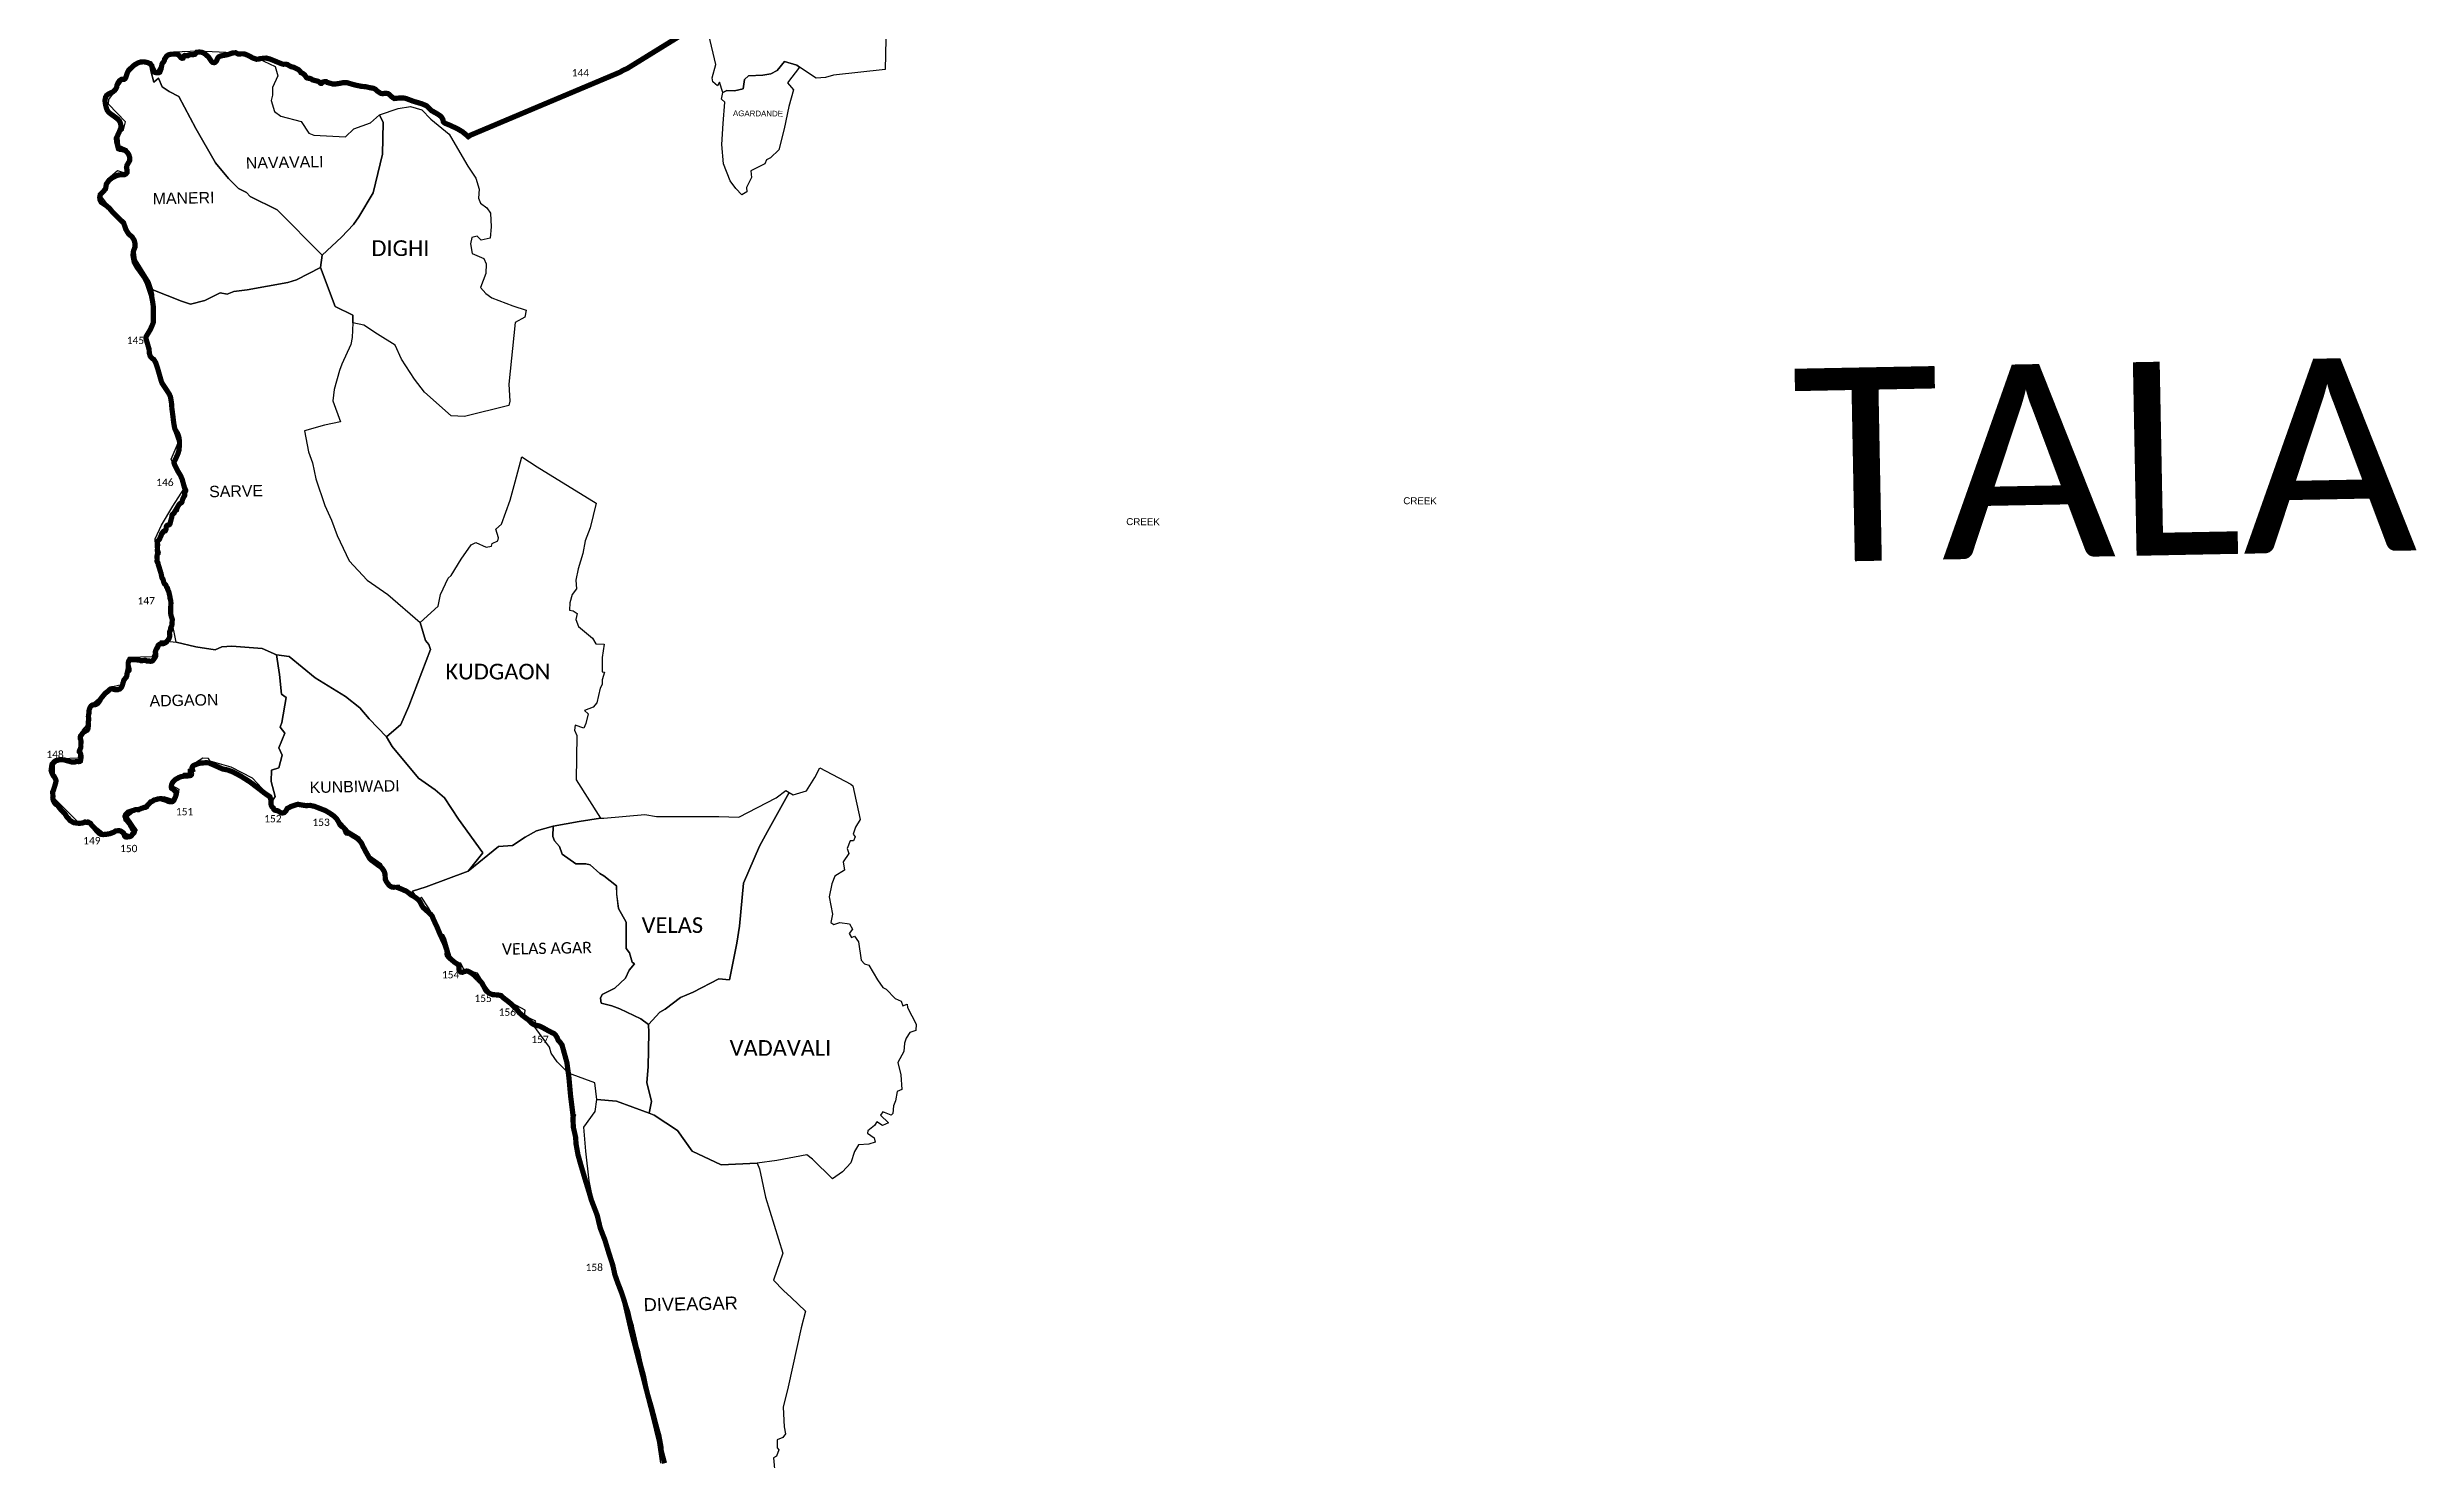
# Model space of a CAD drawing. Header units: metres. Extents: x 0 to 561379, y 0 to 4092696.
# Drawn here: x 281225 to 303889, y 2009479 to 2022986 of the extents above; entities that cross this region are included whole.
import ezdxf

# ---------------------------------------------------------------- set-up
doc = ezdxf.new("R2010")
doc.units = ezdxf.units.M
for name, color, linetype in [('COASTLINE', 5, 'Continuous'), ('ddddd', 7, 'Continuous'), ('NATURALLY PROTECTED', 3, 'Continuous'), ('TALUKA NAME', 5, 'Continuous'), ('village', 32, 'Continuous'), ('VILLAGE NAME', 250, 'Continuous')]:
    doc.layers.add(name, color=color, linetype=linetype)
doc.styles.get("Standard").update_dxf_attribs({"font": 'calibri.ttf'})

msp = doc.modelspace()

# ---------------------------------------------------------------- linework, layer by layer
at = {"layer": 'COASTLINE', "const_width": 50, "flags": 128}
msp.add_lwpolyline([(287264, 2023088), (286770, 2022783), (286732, 2022767), (286703, 2022749), (285276, 2022148), (285252, 2022132), (285227, 2022154), (285195, 2022180), (285146, 2022209), (285075, 2022242), (285030, 2022260), (285013, 2022274), (285008, 2022299), (284992, 2022325), (284958, 2022349), (284897, 2022383), (284852, 2022428), (284807, 2022447), (284723, 2022472), (284663, 2022495), (284642, 2022501), (284614, 2022503), (284582, 2022501), (284563, 2022499), (284544, 2022497), (284524, 2022510), (284510, 2022523), (284494, 2022538), (284482, 2022545), (284459, 2022548), (284436, 2022544), (284418, 2022545), (284403, 2022554), (284380, 2022569), (284363, 2022586), (284344, 2022595), (284308, 2022601), (284272, 2022610), (284227, 2022614), (284162, 2022628), (284124, 2022639), (284088, 2022650), (284056, 2022649), (284021, 2022642), (283985, 2022637), (283960, 2022635), (283931, 2022643), (283903, 2022651), (283892, 2022659), (283873, 2022658), (283857, 2022653), (283848, 2022643), (283839, 2022643), (283833, 2022648), (283830, 2022651), (283817, 2022661), (283795, 2022667), (283782, 2022670), (283760, 2022676), (283752, 2022683), (283735, 2022690), (283714, 2022692), (283704, 2022697), (283686, 2022724), (283667, 2022738), (283651, 2022745), (283645, 2022755), (283629, 2022773), (283583, 2022796), (283558, 2022801), (283542, 2022809), (283522, 2022822), (283507, 2022826), (283483, 2022825), (283467, 2022829), (283425, 2022846), (283387, 2022862), (283354, 2022875), (283318, 2022884), (283293, 2022882), (283264, 2022879), (283242, 2022874), (283227, 2022873), (283191, 2022885), (283144, 2022910), (283112, 2022923), (283091, 2022925), (283061, 2022923), (283051, 2022923), (283035, 2022931), (283027, 2022935), (283013, 2022934), (282997, 2022933), (282966, 2022922), (282951, 2022917), (282925, 2022912), (282903, 2022908), (282879, 2022903), (282864, 2022895), (282852, 2022879), (282848, 2022868), (282840, 2022852), (282832, 2022844), (282822, 2022840), (282808, 2022842), (282792, 2022857), (282769, 2022892), (282737, 2022921), (282715, 2022935), (282700, 2022940), (282678, 2022942), (282662, 2022940), (282653, 2022939), (282642, 2022926), (282637, 2022920), (282623, 2022917), (282597, 2022918), (282579, 2022914), (282569, 2022906), (282554, 2022907), (282539, 2022909), (282533, 2022905), (282526, 2022895), (282523, 2022884), (282514, 2022882), (282502, 2022888), (282488, 2022907), (282478, 2022915), (282458, 2022923), (282432, 2022922), (282407, 2022921), (282386, 2022916), (282366, 2022903), (282354, 2022884), (282347, 2022874), (282344, 2022859), (282337, 2022847), (282328, 2022837), (282322, 2022825), (282316, 2022797), (282313, 2022779), (282304, 2022759), (282300, 2022748), (282290, 2022743), (282269, 2022743), (282250, 2022749), (282238, 2022757), (282229, 2022781), (282225, 2022812), (282208, 2022830), (282184, 2022841), (282149, 2022848), (282119, 2022847), (282093, 2022838), (282062, 2022821), (282043, 2022806), (282002, 2022766), (281990, 2022743), (281980, 2022713), (281974, 2022695), (281968, 2022686), (281960, 2022681), (281936, 2022681), (281915, 2022667), (281900, 2022645), (281891, 2022623), (281888, 2022604), (281878, 2022585), (281867, 2022573), (281849, 2022559), (281810, 2022540), (281792, 2022527), (281782, 2022510), (281777, 2022484), (281778, 2022458), (281788, 2022411), (281799, 2022382), (281818, 2022360), (281862, 2022328), (281899, 2022301), (281916, 2022281), (281924, 2022261), (281931, 2022232), (281931, 2022232), (281926, 2022210), (281918, 2022190), (281907, 2022165), (281896, 2022141), (281885, 2022117), (281887, 2022087), (281897, 2022048), (281905, 2022017), (281918, 2022011), (281940, 2022009), (281971, 2022000), (281992, 2021980), (282005, 2021959), (282014, 2021928), (282013, 2021905), (282006, 2021892), (281997, 2021876), (281987, 2021859), (281982, 2021835), (281988, 2021812), (281987, 2021789), (281978, 2021777), (281962, 2021769), (281936, 2021770), (281905, 2021765), (281879, 2021756), (281845, 2021739), (281815, 2021715), (281790, 2021680), (281785, 2021650), (281782, 2021633), (281764, 2021612), (281744, 2021591), (281731, 2021577), (281726, 2021552), (281728, 2021529), (281741, 2021505), (281771, 2021485), (281791, 2021472), (281822, 2021444), (281849, 2021411), (281912, 2021349), (281955, 2021307), (281964, 2021281), (281976, 2021245), (282004, 2021200), (282035, 2021175), (282056, 2021142), (282064, 2021109), (282063, 2021075), (282049, 2021039), (282044, 2020998), (282056, 2020933), (282083, 2020884), (282120, 2020833), (282158, 2020780), (282183, 2020728), (282209, 2020649), (282220, 2020615), (282231, 2020562), (282240, 2020500), (282240, 2020408), (282240, 2020359), (282233, 2020339), (282211, 2020289), (282170, 2020220), (282169, 2020200), (282187, 2020138), (282198, 2020101), (282201, 2020060), (282209, 2020033), (282229, 2020010), (282244, 2020001), (282262, 2019970), (282280, 2019917), (282302, 2019839), (282317, 2019787), (282323, 2019774), (282348, 2019736), (282370, 2019703), (282392, 2019669), (282403, 2019644), (282410, 2019602), (282414, 2019576), (282416, 2019535), (282420, 2019507), (282427, 2019454), (282431, 2019418), (282436, 2019384), (282442, 2019350), (282446, 2019334), (282459, 2019313), (282470, 2019295), (282479, 2019273), (282485, 2019252), (282487, 2019234), (282489, 2019213), (282489, 2019192), (282486, 2019151), (282484, 2019131), (282474, 2019099), (282457, 2019061), (282443, 2019030), (282440, 2019026), (282438, 2019022), (282436, 2019019), (282438, 2019006), (282443, 2018995), (282454, 2018973), (282472, 2018936), (282483, 2018917), (282495, 2018898), (282504, 2018880), (282514, 2018858), (282520, 2018836), (282528, 2018807), (282538, 2018772), (282542, 2018764), (282545, 2018760), (282548, 2018752), (282548, 2018745), (282545, 2018740), (282540, 2018730), (282539, 2018719), (282540, 2018703), (282536, 2018696), (282529, 2018684), (282522, 2018670), (282516, 2018653), (282513, 2018638), (282509, 2018632), (282496, 2018624), (282484, 2018613), (282477, 2018601), (282468, 2018585), (282463, 2018576), (282463, 2018568), (282461, 2018562), (282451, 2018557), (282444, 2018547), (282437, 2018531), (282432, 2018527), (282422, 2018520), (282418, 2018513), (282415, 2018493), (282398, 2018428), (282393, 2018422), (282389, 2018419), (282376, 2018417), (282370, 2018414), (282366, 2018410), (282363, 2018402), (282362, 2018397), (282361, 2018386), (282360, 2018376), (282358, 2018370), (282353, 2018362), (282347, 2018360), (282340, 2018359), (282335, 2018357), (282332, 2018354), (282331, 2018350), (282330, 2018347), (282328, 2018343), (282322, 2018339), (282320, 2018337), (282319, 2018334), (282319, 2018330), (282316, 2018324), (282312, 2018315), (282306, 2018303), (282297, 2018279), (282293, 2018275), (282289, 2018271), (282284, 2018267), (282281, 2018261), (282279, 2018255), (282277, 2018249), (282277, 2018244), (282280, 2018235), (282280, 2018227), (282279, 2018214), (282279, 2018207), (282279, 2018202), (282279, 2018195), (282279, 2018191), (282277, 2018180), (282277, 2018172), (282279, 2018166), (282285, 2018159), (282286, 2018153), (282285, 2018147), (282282, 2018144), (282278, 2018140), (282276, 2018133), (282275, 2018125), (282274, 2018108), (282276, 2018088), (282275, 2018081), (282274, 2018072), (282276, 2018066), (282279, 2018060), (282283, 2018056), (282285, 2018050), (282286, 2018040), (282290, 2018028), (282297, 2018007), (282304, 2017982), (282308, 2017970), (282310, 2017962), (282313, 2017955), (282315, 2017944), (282317, 2017933), (282321, 2017916), (282325, 2017906), (282330, 2017901), (282332, 2017895), (282335, 2017887), (282336, 2017877), (282346, 2017855), (282352, 2017850), (282358, 2017845), (282361, 2017838), (282365, 2017827), (282367, 2017822), (282371, 2017818), (282373, 2017817), (282375, 2017814), (282376, 2017809), (282376, 2017804), (282377, 2017799), (282380, 2017794), (282382, 2017789), (282387, 2017778), (282390, 2017768), (282393, 2017751), (282397, 2017739), (282398, 2017730), (282398, 2017721), (282399, 2017715), (282403, 2017704), (282406, 2017690), (282407, 2017676), (282407, 2017665), (282406, 2017643), (282404, 2017614), (282404, 2017584), (282406, 2017564), (282410, 2017546), (282416, 2017529), (282420, 2017517), (282420, 2017510), (282419, 2017497), (282417, 2017478), (282417, 2017463), (282415, 2017455), (282409, 2017444), (282406, 2017437), (282404, 2017428), (282402, 2017411), (282398, 2017404), (282396, 2017400), (282394, 2017388), (282394, 2017377), (282397, 2017360), (282395, 2017350), (282392, 2017340), (282386, 2017327), (282379, 2017317), (282369, 2017305), (282361, 2017297), (282351, 2017290), (282344, 2017287), (282335, 2017284), (282323, 2017284), (282314, 2017282), (282301, 2017279), (282292, 2017273), (282287, 2017268), (282283, 2017262), (282282, 2017254), (282281, 2017250), (282279, 2017246), (282274, 2017242), (282269, 2017234), (282265, 2017225), (282263, 2017218), (282260, 2017213), (282258, 2017204), (282258, 2017198), (282261, 2017191), (282262, 2017185), (282262, 2017180), (282262, 2017165), (282257, 2017154), (282247, 2017139), (282241, 2017130), (282232, 2017120), (282225, 2017116), (282218, 2017115), (282208, 2017115), (282196, 2017118), (282189, 2017118), (282183, 2017117), (282178, 2017117), (282172, 2017120), (282165, 2017123), (282159, 2017123), (282151, 2017123), (282138, 2017122), (282131, 2017120), (282120, 2017120), (282111, 2017124), (282099, 2017126), (282091, 2017126), (282084, 2017128), (282078, 2017130), (282070, 2017131), (282052, 2017131), (282040, 2017130), (282033, 2017130), (282025, 2017132), (282017, 2017132), (282012, 2017129), (282006, 2017122), (282002, 2017113), (281999, 2017102), (281998, 2017091), (281999, 2017071), (282006, 2017045), (282007, 2017036), (282006, 2017027), (282001, 2017022), (281994, 2017017), (281991, 2017009), (281988, 2016999), (281986, 2016983), (281984, 2016973), (281980, 2016963), (281970, 2016951), (281964, 2016943), (281959, 2016937), (281956, 2016931), (281952, 2016917), (281948, 2016906), (281945, 2016891), (281940, 2016878), (281934, 2016865), (281925, 2016855), (281920, 2016850), (281911, 2016848), (281906, 2016847), (281898, 2016843), (281891, 2016842), (281885, 2016844), (281870, 2016844), (281866, 2016845), (281857, 2016847), (281852, 2016850), (281845, 2016852), (281841, 2016852), (281832, 2016851), (281828, 2016848), (281821, 2016844), (281817, 2016840), (281812, 2016834), (281804, 2016827), (281797, 2016822), (281786, 2016814), (281777, 2016806), (281770, 2016798), (281762, 2016788), (281750, 2016774), (281738, 2016759), (281733, 2016752), (281730, 2016747), (281727, 2016738), (281721, 2016730), (281712, 2016718), (281706, 2016711), (281697, 2016706), (281690, 2016702), (281685, 2016700), (281680, 2016700), (281673, 2016699), (281666, 2016698), (281659, 2016697), (281654, 2016694), (281649, 2016692), (281644, 2016688), (281639, 2016682), (281635, 2016675), (281631, 2016666), (281627, 2016656), (281625, 2016647), (281623, 2016638), (281624, 2016626), (281624, 2016619), (281621, 2016610), (281619, 2016598), (281618, 2016585), (281620, 2016572), (281620, 2016566), (281620, 2016549), (281618, 2016542), (281616, 2016536), (281616, 2016530), (281618, 2016514), (281617, 2016502), (281616, 2016485), (281616, 2016480), (281613, 2016468), (281606, 2016456), (281602, 2016454), (281596, 2016451), (281586, 2016444), (281578, 2016440), (281572, 2016436), (281565, 2016430), (281562, 2016425), (281556, 2016418), (281552, 2016411), (281549, 2016407), (281545, 2016403), (281542, 2016399), (281541, 2016394), (281541, 2016386), (281541, 2016371), (281544, 2016365), (281546, 2016356), (281548, 2016349), (281548, 2016343), (281547, 2016336), (281546, 2016329), (281545, 2016321), (281545, 2016315), (281545, 2016306), (281546, 2016297), (281544, 2016287), (281540, 2016277), (281538, 2016272), (281535, 2016267), (281532, 2016259), (281531, 2016253), (281531, 2016248), (281534, 2016245), (281539, 2016240), (281541, 2016236), (281545, 2016222), (281547, 2016211), (281548, 2016196), (281546, 2016184), (281545, 2016177), (281543, 2016167), (281542, 2016161), (281536, 2016157), (281531, 2016156), (281526, 2016155), (281516, 2016156), (281508, 2016156), (281502, 2016156), (281496, 2016154), (281492, 2016152), (281482, 2016151), (281463, 2016151), (281450, 2016153), (281442, 2016156), (281431, 2016159), (281423, 2016161), (281412, 2016164), (281401, 2016167), (281383, 2016172), (281369, 2016173), (281352, 2016173), (281333, 2016171), (281326, 2016168), (281316, 2016167), (281305, 2016164), (281299, 2016161), (281295, 2016157), (281289, 2016152), (281285, 2016144), (281280, 2016138), (281275, 2016136), (281272, 2016133), (281270, 2016130), (281269, 2016123), (281266, 2016110), (281264, 2016091), (281261, 2016069), (281264, 2016059), (281269, 2016045), (281273, 2016038), (281281, 2016022), (281291, 2016012), (281301, 2015993), (281306, 2015982), (281308, 2015974), (281308, 2015968), (281305, 2015954), (281301, 2015939), (281297, 2015924), (281289, 2015900), (281283, 2015879), (281277, 2015869), (281275, 2015863), (281275, 2015855), (281277, 2015848), (281278, 2015841), (281278, 2015831), (281279, 2015822), (281278, 2015815), (281277, 2015808), (281278, 2015801), (281281, 2015787), (281288, 2015771), (281298, 2015755), (281305, 2015747), (281313, 2015743), (281323, 2015736), (281330, 2015727), (281337, 2015717), (281345, 2015707), (281361, 2015689), (281378, 2015670), (281390, 2015659), (281400, 2015646), (281405, 2015636), (281412, 2015626), (281420, 2015617), (281427, 2015612), (281435, 2015601), (281440, 2015593), (281446, 2015589), (281453, 2015586), (281462, 2015580), (281471, 2015575), (281479, 2015571), (281486, 2015570), (281494, 2015569), (281505, 2015567), (281516, 2015566), (281526, 2015565), (281535, 2015565), (281553, 2015567), (281567, 2015569), (281574, 2015572), (281580, 2015575), (281583, 2015577), (281587, 2015578), (281590, 2015577), (281594, 2015575), (281596, 2015574), (281602, 2015573), (281606, 2015575), (281609, 2015577), (281613, 2015578), (281618, 2015576), (281624, 2015572), (281634, 2015567), (281640, 2015562), (281646, 2015552), (281654, 2015542), (281660, 2015536), (281669, 2015528), (281677, 2015518), (281689, 2015503), (281697, 2015494), (281707, 2015482), (281719, 2015471), (281733, 2015462), (281742, 2015459), (281749, 2015458), (281759, 2015457), (281765, 2015458), (281772, 2015459), (281785, 2015459), (281795, 2015461), (281809, 2015463), (281820, 2015465), (281829, 2015467), (281834, 2015469), (281844, 2015474), (281854, 2015477), (281861, 2015480), (281865, 2015483), (281877, 2015491), (281881, 2015493), (281889, 2015493), (281893, 2015493), (281897, 2015493), (281901, 2015494), (281904, 2015495), (281910, 2015495), (281920, 2015493), (281927, 2015490), (281934, 2015486), (281941, 2015481), (281950, 2015476), (281955, 2015470), (281959, 2015461), (281961, 2015452), (281965, 2015443), (281972, 2015436), (281980, 2015434), (281991, 2015434), (282002, 2015437), (282012, 2015437), (282025, 2015442), (282031, 2015447), (282033, 2015451), (282037, 2015459), (282044, 2015464), (282050, 2015469), (282055, 2015476), (282057, 2015483), (282056, 2015488), (282050, 2015497), (282043, 2015504), (282035, 2015519), (282035, 2015528), (282031, 2015534), (282028, 2015537), (282022, 2015542), (282019, 2015548), (282016, 2015556), (282012, 2015563), (282004, 2015570), (281993, 2015584), (281988, 2015592), (281977, 2015600), (281975, 2015608), (281974, 2015616), (281971, 2015622), (281969, 2015627), (281969, 2015632), (281969, 2015636), (281971, 2015640), (281975, 2015650), (281982, 2015657), (281987, 2015663), (281998, 2015672), (282009, 2015676), (282023, 2015681), (282037, 2015685), (282053, 2015689), (282065, 2015695), (282069, 2015696), (282073, 2015697), (282078, 2015697), (282083, 2015697), (282089, 2015694), (282096, 2015694), (282099, 2015696), (282106, 2015700), (282112, 2015702), (282118, 2015704), (282128, 2015709), (282137, 2015711), (282142, 2015713), (282147, 2015716), (282152, 2015717), (282158, 2015717), (282165, 2015718), (282170, 2015720), (282176, 2015724), (282178, 2015729), (282180, 2015734), (282184, 2015739), (282189, 2015744), (282195, 2015748), (282200, 2015753), (282203, 2015757), (282206, 2015762), (282208, 2015766), (282212, 2015770), (282216, 2015771), (282222, 2015772), (282227, 2015774), (282232, 2015777), (282238, 2015782), (282241, 2015785), (282245, 2015787), (282251, 2015789), (282258, 2015790), (282264, 2015792), (282271, 2015794), (282281, 2015797), (282290, 2015799), (282302, 2015800), (282309, 2015801), (282318, 2015800), (282327, 2015796), (282331, 2015793), (282339, 2015792), (282344, 2015791), (282352, 2015788), (282362, 2015785), (282374, 2015779), (282382, 2015774), (282390, 2015773), (282398, 2015771), (282407, 2015770), (282416, 2015771), (282424, 2015773), (282430, 2015778), (282436, 2015786), (282440, 2015795), (282444, 2015805), (282451, 2015818), (282455, 2015829), (282456, 2015836), (282456, 2015840), (282457, 2015847), (282459, 2015854), (282459, 2015860), (282457, 2015864), (282453, 2015867), (282442, 2015878), (282427, 2015891), (282413, 2015900), (282410, 2015910), (282411, 2015919), (282413, 2015932), (282419, 2015948), (282428, 2015963), (282440, 2015975), (282452, 2015985), (282467, 2015994), (282484, 2016003), (282498, 2016009), (282513, 2016013), (282531, 2016016), (282544, 2016017), (282556, 2016017), (282568, 2016018), (282580, 2016020), (282587, 2016020), (282595, 2016022), (282600, 2016026), (282604, 2016031), (282605, 2016037), (282604, 2016042), (282599, 2016049), (282595, 2016054), (282592, 2016059), (282592, 2016063), (282602, 2016064), (282606, 2016069), (282608, 2016076), (282608, 2016095), (282613, 2016107), (282620, 2016115), (282628, 2016120), (282645, 2016127), (282668, 2016135), (282686, 2016140), (282702, 2016142), (282723, 2016143), (282741, 2016145), (282768, 2016143), (282800, 2016130), (282900, 2016085), (282954, 2016074), (283001, 2016056), (283076, 2016016), (283161, 2015962), (283243, 2015900), (283297, 2015858), (283325, 2015838), (283354, 2015819), (283364, 2015788), (283365, 2015747), (283367, 2015736), (283376, 2015720), (283386, 2015713), (283391, 2015700), (283399, 2015692), (283411, 2015688), (283429, 2015685), (283443, 2015676), (283461, 2015665), (283475, 2015663), (283492, 2015668), (283508, 2015685), (283519, 2015706), (283556, 2015726), (283621, 2015747), (283659, 2015740), (283700, 2015734), (283740, 2015736), (283781, 2015727), (283830, 2015708), (283884, 2015687), (283925, 2015663), (283967, 2015634), (283996, 2015603), (284009, 2015581), (284024, 2015551), (284040, 2015536), (284057, 2015526), (284068, 2015512), (284076, 2015492), (284083, 2015475), (284087, 2015471), (284094, 2015470), (284108, 2015473), (284129, 2015458), (284151, 2015444), (284168, 2015434), (284188, 2015421), (284196, 2015415), (284205, 2015406), (284214, 2015397), (284227, 2015380), (284237, 2015361), (284246, 2015341), (284257, 2015321), (284275, 2015287), (284287, 2015266), (284299, 2015245), (284309, 2015227), (284311, 2015225), (284314, 2015222), (284330, 2015208), (284341, 2015201), (284365, 2015183), (284386, 2015167), (284405, 2015154), (284412, 2015149), (284421, 2015141), (284428, 2015134), (284433, 2015127), (284437, 2015121), (284444, 2015111), (284450, 2015097), (284454, 2015085), (284455, 2015073), (284457, 2015052), (284458, 2015029), (284460, 2015024), (284463, 2015018), (284466, 2015011), (284469, 2015007), (284473, 2015000), (284486, 2014983), (284494, 2014972), (284507, 2014962), (284522, 2014955), (284535, 2014954), (284556, 2014951), (284573, 2014952), (284573, 2014951), (284594, 2014943), (284602, 2014941), (284623, 2014931), (284638, 2014924), (284653, 2014919), (284666, 2014911), (284674, 2014905), (284690, 2014892), (284703, 2014881), (284728, 2014868), (284752, 2014851), (284767, 2014840), (284775, 2014833), (284780, 2014827), (284786, 2014819), (284791, 2014811), (284806, 2014782), (284816, 2014765), (284822, 2014757), (284833, 2014748), (284848, 2014734), (284867, 2014718), (284888, 2014698), (284894, 2014692), (284903, 2014682), (284906, 2014678), (284910, 2014667), (284919, 2014645), (284926, 2014630), (284952, 2014575), (284979, 2014510), (285024, 2014415), (285039, 2014372), (285047, 2014351), (285050, 2014333), (285048, 2014313), (285052, 2014299), (285074, 2014275), (285123, 2014234), (285150, 2014217), (285161, 2014204), (285163, 2014194), (285162, 2014175), (285165, 2014156), (285176, 2014143), (285195, 2014140), (285215, 2014148), (285238, 2014152), (285252, 2014149), (285278, 2014135), (285311, 2014110), (285334, 2014086), (285347, 2014074), (285355, 2014064), (285361, 2014058), (285371, 2014050), (285373, 2014048), (285385, 2014034), (285392, 2014018), (285400, 2014005), (285408, 2013989), (285415, 2013974), (285426, 2013959), (285450, 2013941), (285467, 2013933), (285473, 2013931), (285485, 2013926), (285492, 2013926), (285542, 2013922), (285566, 2013917), (285591, 2013893), (285628, 2013865), (285666, 2013834), (285686, 2013813), (285717, 2013784), (285740, 2013753), (285771, 2013726), (285791, 2013711), (285821, 2013689), (285835, 2013677), (285853, 2013657), (285870, 2013645), (285886, 2013637), (285906, 2013632), (285937, 2013625), (285951, 2013617), (285974, 2013606), (285985, 2013598), (286000, 2013591), (286016, 2013581), (286039, 2013570), (286051, 2013563), (286073, 2013553), (286085, 2013542), (286102, 2013515), (286113, 2013487), (286126, 2013476), (286148, 2013446), (286195, 2013277), (286214, 2013138), (286231, 2012953), (286255, 2012761), (286253, 2012736), (286255, 2012698), (286257, 2012656), (286267, 2012614), (286278, 2012564), (286283, 2012495), (286302, 2012391), (286331, 2012289), (286375, 2012141), (286414, 2012015), (286429, 2011962), (286485, 2011816), (286514, 2011694), (286559, 2011578), (286596, 2011456), (286634, 2011339), (286654, 2011248), (286680, 2011174), (286716, 2011081), (286734, 2011028), (286755, 2010959), (286776, 2010893), (286784, 2010861), (286794, 2010815), (286811, 2010761), (286816, 2010733), (286827, 2010688), (286842, 2010622), (286860, 2010545), (286872, 2010509), (286884, 2010449), (286899, 2010386), (286906, 2010359), (286928, 2010279), (286947, 2010181), (286972, 2010084), (287008, 2009961), (287034, 2009859), (287056, 2009775), (287074, 2009713), (287091, 2009623), (287095, 2009598), (287095, 2009585), (287095, 2009574), (287101, 2009549), (287129, 2009444)], dxfattribs=at)
at = {"layer": 'NATURALLY PROTECTED', "const_width": 50, "flags": 128}
for points in [[(282046, 2020986), (282056, 2020933), (282083, 2020884), (282120, 2020833), (282158, 2020780), (282183, 2020728), (282203, 2020666)], [(282204, 2020665), (282209, 2020649), (282220, 2020615), (282231, 2020562), (282240, 2020500), (282240, 2020408), (282240, 2020359), (282233, 2020339), (282211, 2020289), (282170, 2020220), (282169, 2020200), (282187, 2020138), (282198, 2020101), (282201, 2020060), (282209, 2020033), (282229, 2020010), (282244, 2020001), (282262, 2019970), (282280, 2019917), (282302, 2019839), (282317, 2019787), (282323, 2019774), (282348, 2019736), (282370, 2019703), (282392, 2019669), (282403, 2019644), (282410, 2019602), (282414, 2019576), (282416, 2019535), (282420, 2019507), (282427, 2019454), (282431, 2019418), (282436, 2019384), (282442, 2019350), (282446, 2019334), (282459, 2019313), (282470, 2019295), (282479, 2019273), (282485, 2019252), (282487, 2019234), (282489, 2019213), (282489, 2019206)], [(282483, 2018917), (282495, 2018898), (282504, 2018880), (282514, 2018858), (282520, 2018836), (282528, 2018807), (282538, 2018772), (282542, 2018764), (282545, 2018760), (282548, 2018752), (282548, 2018745), (282545, 2018740), (282540, 2018730), (282539, 2018719), (282540, 2018703)], [(282310, 2018311), (282306, 2018303), (282297, 2018279), (282293, 2018275), (282289, 2018271), (282284, 2018267), (282281, 2018261), (282279, 2018255), (282277, 2018249), (282277, 2018244), (282280, 2018235), (282280, 2018227), (282279, 2018214), (282279, 2018207), (282279, 2018202), (282279, 2018195), (282279, 2018191), (282277, 2018180), (282277, 2018172), (282279, 2018166), (282285, 2018159), (282286, 2018153), (282285, 2018147), (282282, 2018144), (282278, 2018140), (282276, 2018133), (282275, 2018125), (282274, 2018108), (282276, 2018088), (282275, 2018081), (282274, 2018072), (282276, 2018066), (282279, 2018060), (282283, 2018056), (282285, 2018050), (282286, 2018040), (282290, 2018028), (282297, 2018007), (282304, 2017982), (282308, 2017970), (282310, 2017962), (282313, 2017955), (282315, 2017944), (282317, 2017933), (282321, 2017916), (282325, 2017906), (282330, 2017901), (282332, 2017895), (282335, 2017887), (282336, 2017877), (282346, 2017855), (282352, 2017850), (282358, 2017845), (282361, 2017838), (282365, 2017827), (282367, 2017822), (282371, 2017818), (282373, 2017817), (282375, 2017814), (282376, 2017809), (282376, 2017804), (282377, 2017799), (282380, 2017794), (282382, 2017789), (282387, 2017778), (282390, 2017768), (282393, 2017751), (282397, 2017739), (282398, 2017730), (282398, 2017721), (282399, 2017715), (282403, 2017704), (282406, 2017690), (282407, 2017676), (282407, 2017665), (282406, 2017643), (282404, 2017614), (282404, 2017584), (282406, 2017564), (282410, 2017546), (282416, 2017529), (282420, 2017517), (282420, 2017510), (282419, 2017497), (282417, 2017478), (282417, 2017463), (282415, 2017455), (282409, 2017444), (282406, 2017437), (282404, 2017428), (282402, 2017411), (282398, 2017404), (282396, 2017400), (282394, 2017388), (282394, 2017377), (282397, 2017360), (282395, 2017350), (282392, 2017340), (282388, 2017332)], [(282383, 2017323), (282379, 2017317), (282369, 2017305), (282361, 2017297), (282351, 2017290), (282344, 2017287), (282335, 2017284), (282323, 2017284), (282314, 2017282), (282301, 2017279), (282292, 2017273), (282287, 2017268), (282283, 2017262), (282282, 2017254), (282281, 2017250), (282279, 2017246), (282274, 2017242), (282269, 2017234)], [(281542, 2016231), (281545, 2016222), (281547, 2016211), (281548, 2016196), (281546, 2016184), (281545, 2016177), (281543, 2016167), (281542, 2016161), (281536, 2016157), (281531, 2016156), (281526, 2016155), (281516, 2016156), (281508, 2016156), (281502, 2016156), (281496, 2016154), (281492, 2016152), (281482, 2016151), (281463, 2016151)], [(281994, 2015583), (281993, 2015584), (281988, 2015592), (281977, 2015600), (281975, 2015608), (281974, 2015616), (281971, 2015622), (281969, 2015627), (281969, 2015632), (281969, 2015636), (281971, 2015640), (281975, 2015650), (281982, 2015657), (281987, 2015663), (281998, 2015672), (282009, 2015676), (282023, 2015681), (282037, 2015685), (282053, 2015689), (282065, 2015695), (282069, 2015696), (282073, 2015697), (282078, 2015697), (282083, 2015697), (282089, 2015694), (282096, 2015694), (282099, 2015696), (282106, 2015700), (282112, 2015702), (282118, 2015704), (282128, 2015709), (282137, 2015711), (282142, 2015713), (282147, 2015716), (282152, 2015717), (282158, 2015717), (282165, 2015718), (282170, 2015720), (282176, 2015724), (282178, 2015729), (282180, 2015734), (282184, 2015739), (282189, 2015744), (282195, 2015748), (282200, 2015753), (282203, 2015757), (282206, 2015762), (282208, 2015766), (282212, 2015770), (282216, 2015771), (282222, 2015772), (282227, 2015774), (282232, 2015777), (282238, 2015782), (282241, 2015785), (282245, 2015787), (282251, 2015789), (282258, 2015790), (282264, 2015792), (282271, 2015794), (282281, 2015797), (282290, 2015799), (282302, 2015800), (282309, 2015801), (282318, 2015800), (282327, 2015796), (282331, 2015793), (282339, 2015792), (282344, 2015791), (282352, 2015788), (282362, 2015785), (282374, 2015779), (282382, 2015774), (282390, 2015773), (282398, 2015771), (282407, 2015770), (282416, 2015771), (282424, 2015773), (282430, 2015778), (282436, 2015786), (282440, 2015795), (282444, 2015805), (282451, 2015818), (282455, 2015829), (282456, 2015836), (282456, 2015840), (282457, 2015847), (282459, 2015854), (282459, 2015860), (282457, 2015864), (282453, 2015867), (282442, 2015878), (282427, 2015891), (282413, 2015900), (282410, 2015910), (282411, 2015919), (282413, 2015932), (282419, 2015948), (282428, 2015963), (282440, 2015975), (282452, 2015985), (282467, 2015994), (282484, 2016003), (282498, 2016009), (282513, 2016013), (282531, 2016016), (282544, 2016017), (282556, 2016017), (282568, 2016018), (282580, 2016020), (282587, 2016020), (282595, 2016022), (282600, 2016026), (282604, 2016031), (282605, 2016037), (282604, 2016042), (282599, 2016049), (282595, 2016054), (282592, 2016059), (282592, 2016063), (282602, 2016064), (282606, 2016069), (282608, 2016076), (282608, 2016095), (282613, 2016107), (282620, 2016115), (282625, 2016118)], [(283231, 2015909), (283243, 2015900), (283297, 2015858), (283325, 2015838), (283354, 2015819), (283364, 2015788), (283365, 2015747), (283367, 2015736), (283376, 2015720), (283386, 2015713)], [(283394, 2015697), (283399, 2015692), (283411, 2015688), (283429, 2015685), (283443, 2015676), (283461, 2015665), (283475, 2015663), (283492, 2015668), (283508, 2015685), (283513, 2015694)], [(283556, 2015726), (283621, 2015747), (283659, 2015740), (283700, 2015734), (283740, 2015736), (283781, 2015727), (283830, 2015708), (283884, 2015687), (283925, 2015663), (283967, 2015634), (283996, 2015603), (284000, 2015596)], [(281560, 2015568), (281567, 2015569), (281574, 2015572), (281580, 2015575), (281583, 2015577), (281587, 2015578), (281590, 2015577), (281594, 2015575), (281596, 2015574), (281602, 2015573), (281606, 2015575), (281609, 2015577), (281613, 2015578), (281618, 2015576), (281624, 2015572), (281634, 2015567), (281640, 2015562), (281646, 2015552), (281654, 2015542), (281656, 2015540)], [(281656, 2015540), (281660, 2015536), (281669, 2015528), (281677, 2015518), (281689, 2015503), (281697, 2015494), (281707, 2015482), (281719, 2015471), (281733, 2015462), (281742, 2015459), (281749, 2015458), (281759, 2015457), (281765, 2015458), (281772, 2015459), (281785, 2015459), (281795, 2015461), (281809, 2015463), (281820, 2015465), (281829, 2015467), (281834, 2015469), (281844, 2015474), (281854, 2015477), (281861, 2015480), (281861, 2015480)], [(281861, 2015480), (281865, 2015483), (281877, 2015491), (281881, 2015493), (281889, 2015493), (281893, 2015493), (281897, 2015493), (281901, 2015494), (281904, 2015495), (281910, 2015495), (281920, 2015493), (281927, 2015490), (281934, 2015486), (281941, 2015481), (281950, 2015476), (281955, 2015470), (281959, 2015461), (281961, 2015452), (281964, 2015445)], [(285039, 2014372), (285047, 2014351), (285050, 2014333), (285048, 2014313), (285052, 2014299), (285074, 2014275), (285123, 2014234), (285150, 2014217), (285161, 2014204), (285163, 2014194), (285162, 2014175), (285165, 2014156), (285176, 2014143), (285195, 2014140), (285215, 2014148), (285238, 2014152), (285252, 2014149), (285258, 2014146)], [(285385, 2014033), (285392, 2014018), (285400, 2014005), (285408, 2013989), (285415, 2013974), (285426, 2013959), (285450, 2013941), (285467, 2013933), (285473, 2013931), (285485, 2013926)], [(285589, 2013895), (285591, 2013893), (285628, 2013865), (285637, 2013858)], [(285689, 2013810), (285717, 2013784), (285740, 2013753), (285771, 2013726), (285791, 2013711), (285821, 2013689), (285835, 2013677), (285853, 2013657), (285870, 2013645), (285886, 2013637), (285906, 2013632), (285937, 2013625), (285951, 2013617), (285974, 2013606), (285985, 2013598), (286000, 2013591), (286016, 2013581), (286039, 2013570), (286051, 2013563), (286073, 2013553), (286085, 2013542), (286102, 2013515), (286102, 2013513)], [(287074, 2009711), (287074, 2009713), (287056, 2009775), (287034, 2009859), (287008, 2009961), (286972, 2010084), (286947, 2010181), (286928, 2010279), (286906, 2010359), (286899, 2010386), (286884, 2010449), (286872, 2010509), (286860, 2010545), (286842, 2010622), (286827, 2010688), (286816, 2010733), (286811, 2010761), (286794, 2010815), (286784, 2010861), (286776, 2010893), (286755, 2010959), (286734, 2011028), (286716, 2011081), (286680, 2011174), (286654, 2011248), (286634, 2011339), (286596, 2011456), (286559, 2011578), (286514, 2011694), (286485, 2011816), (286429, 2011962), (286414, 2012015), (286375, 2012141), (286331, 2012289), (286302, 2012391), (286283, 2012495), (286278, 2012564), (286267, 2012614), (286257, 2012656), (286255, 2012698), (286253, 2012736), (286255, 2012761), (286259, 2012779), (286266, 2012793), (286267, 2012794)]]:
    msp.add_lwpolyline(points, dxfattribs=at)
at = {"layer": 'village', "color": 3, "true_color": 0x00ff00}
msp.add_lwpolyline([(289245, 2023064), (289238, 2022776), (288746, 2022719), (288668, 2022699), (288580, 2022692), (288421, 2022796), (288394, 2022815), (288277, 2022850), (288206, 2022765), (288146, 2022732), (288070, 2022720), (287931, 2022713), (287894, 2022679), (287882, 2022591), (287797, 2022570), (287725, 2022573), (287686, 2022556), (287656, 2022654), (287656, 2022654), (287635, 2022618), (287590, 2022657), (287584, 2022696), (287621, 2022822), (287554, 2023107)], dxfattribs=at)
at = {"layer": 'village'}
for points in [[(282245, 2022654, 0), (282287, 2022692, 0), (282325, 2022609, 0), (282392, 2022564, 0), (282483, 2022517, 0), (282644, 2022211, 0), (282833, 2021883, 0), (282959, 2021733, 0), (283054, 2021638, 0), (283130, 2021598, 0), (283166, 2021561, 0), (283423, 2021433, 0), (283854, 2021000, 0), (283839, 2020881, 0), (283608, 2020763, 0), (283526, 2020736, 0), (283136, 2020667, 0), (283008, 2020650, 0), (282944, 2020625, 0), (282877, 2020638, 0), (282731, 2020566, 0), (282593, 2020531, 0), (282507, 2020560, 0), (282233, 2020666, 0), (282209, 2020743, 0), (282077, 2020955, 0), (282069, 2021023, 0), (282076, 2021118, 0), (281736, 2021570, 0), (281825, 2021748, 0), (281896, 2021808, 0), (281975, 2021784, 0), (282006, 2021856, 0), (281993, 2022012, 0), (281920, 2022044, 0), (281908, 2022162, 0), (281954, 2022199, 0), (281973, 2022274, 0), (281809, 2022444, 0), (281812, 2022488, 0), (282043, 2022801, 0), (282147, 2022864, 0), (282219, 2022851, 0), (282267, 2022763, 0), (282216, 2022762, 0)], [(284438, 2022267, 0), (284430, 2021966, 0), (284342, 2021596, 0), (284205, 2021365, 0), (284155, 2021292, 0), (284040, 2021172, 0), (283854, 2021000, 0), (283423, 2021433, 0), (283166, 2021561, 0), (283130, 2021598, 0), (283054, 2021638, 0), (282959, 2021733, 0), (282833, 2021883, 0), (282644, 2022211, 0), (282483, 2022517, 0), (282392, 2022564, 0), (282325, 2022609, 0), (282287, 2022692, 0), (282245, 2022654, 0), (282216, 2022762, 0), (282267, 2022763, 0), (282280, 2022764, 0), (282376, 2022929, 0), (282438, 2022944, 0), (282669, 2022952, 0), (283132, 2022932, 0), (283405, 2022804, 0), (283431, 2022714, 0), (283380, 2022604, 0), (283380, 2022529, 0), (283367, 2022479, 0), (283398, 2022373, 0), (283458, 2022328, 0), (283654, 2022277, 0), (283727, 2022166, 0), (283773, 2022146, 0), (284076, 2022131, 0), (284158, 2022208, 0), (284315, 2022265, 0), (284404, 2022341, 0)], [(287689, 2022259, 0), (287705, 2022461, 0), (287673, 2022491, 0), (287686, 2022556, 0), (287725, 2022573, 0), (287797, 2022570, 0), (287882, 2022591, 0), (287894, 2022679, 0), (287931, 2022713, 0), (288070, 2022720, 0), (288146, 2022732, 0), (288206, 2022765, 0), (288277, 2022850, 0), (288394, 2022815, 0), (288421, 2022796, 0), (288304, 2022647, 0), (288362, 2022580, 0), (288317, 2022421, 0), (288272, 2022208, 0), (288221, 2022005, 0), (288143, 2021931, 0), (288106, 2021910, 0), (288087, 2021872, 0), (287953, 2021805, 0), (287961, 2021742, 0), (287912, 2021646, 0), (287917, 2021604, 0), (287868, 2021575, 0), (287810, 2021635, 0), (287757, 2021710, 0), (287694, 2021874, 0), (287678, 2022057, 0)], [(285419, 2020632, 0), (285476, 2020592, 0), (285677, 2020513, 0), (285807, 2020473, 0), (285793, 2020407, 0), (285701, 2020355, 0), (285641, 2019764, 0), (285648, 2019602, 0), (285639, 2019561, 0), (285217, 2019455, 0), (285087, 2019461, 0), (284832, 2019689, 0), (284738, 2019812, 0), (284612, 2020003, 0), (284551, 2020139, 0), (284383, 2020242, 0), (284253, 2020331, 0), (284148, 2020351, 0), (284146, 2020425, 0), (283979, 2020507, 0), (283839, 2020881, 0), (283854, 2021000, 0), (284040, 2021172, 0), (284155, 2021292, 0), (284205, 2021365, 0), (284342, 2021596, 0), (284430, 2021966, 0), (284438, 2022267, 0), (284404, 2022341, 0), (284582, 2022401, 0), (284699, 2022422, 0), (284806, 2022388, 0), (284893, 2022299, 0), (285068, 2022157, 0), (285192, 2021943, 0), (285247, 2021850, 0), (285323, 2021735, 0), (285355, 2021631, 0), (285351, 2021544, 0), (285368, 2021497, 0), (285428, 2021453, 0), (285464, 2021400, 0), (285472, 2021271, 0), (285461, 2021163, 0), (285376, 2021144, 0), (285336, 2021182, 0), (285287, 2021167, 0), (285272, 2021106, 0), (285288, 2021014, 0), (285402, 2020967, 0), (285423, 2020916, 0), (285421, 2020824, 0), (285369, 2020691, 0)], [(285419, 2020632, 0), (285476, 2020592, 0), (285677, 2020513, 0), (285807, 2020473, 0), (285793, 2020407, 0), (285701, 2020355, 0), (285641, 2019764, 0), (285648, 2019602, 0), (285639, 2019561, 0), (285217, 2019455, 0), (285087, 2019461, 0), (284832, 2019689, 0), (284738, 2019812, 0), (284612, 2020003, 0), (284551, 2020139, 0), (284383, 2020242, 0), (284253, 2020331, 0), (284148, 2020351, 0), (284146, 2020425, 0), (283979, 2020507, 0), (283839, 2020881, 0), (283854, 2021000, 0), (284040, 2021172, 0), (284155, 2021292, 0), (284205, 2021365, 0), (284342, 2021596, 0), (284430, 2021966, 0), (284438, 2022267, 0), (284404, 2022341, 0), (284582, 2022401, 0), (284699, 2022422, 0), (284806, 2022388, 0), (284893, 2022299, 0), (285068, 2022157, 0), (285192, 2021943, 0), (285247, 2021850, 0), (285323, 2021735, 0), (285355, 2021631, 0), (285351, 2021544, 0), (285368, 2021497, 0), (285428, 2021453, 0), (285464, 2021400, 0), (285472, 2021271, 0), (285461, 2021163, 0), (285376, 2021144, 0), (285336, 2021182, 0), (285287, 2021167, 0), (285272, 2021106, 0), (285288, 2021014, 0), (285402, 2020967, 0), (285423, 2020916, 0), (285421, 2020824, 0), (285369, 2020691, 0)], [(283723, 2019117, 0), (283762, 2019013, 0), (283794, 2018861, 0), (283878, 2018604, 0), (283943, 2018465, 0), (283999, 2018318, 0), (284111, 2018074, 0), (284285, 2017892, 0), (284482, 2017752, 0), (284793, 2017484, 0), (284843, 2017313, 0), (284873, 2017276, 0), (284889, 2017228, 0), (284682, 2016686, 0), (284606, 2016509, 0), (284469, 2016393, 0), (284305, 2016565, 0), (284213, 2016668, 0), (284078, 2016778, 0), (283788, 2016956, 0), (283537, 2017160, 0), (283418, 2017175, 0), (283280, 2017237, 0), (282990, 2017260, 0), (282893, 2017254, 0), (282830, 2017224, 0), (282646, 2017254, 0), (282458, 2017299, 0), (282410, 2017534, 0), (282374, 2017804, 0), (282312, 2018019, 0), (282263, 2018168, 0), (282255, 2018285, 0), (282318, 2018415, 0), (282426, 2018599, 0), (282535, 2018767, 0), (282531, 2018798, 0), (282411, 2019048, 0), (282476, 2019204, 0), (282423, 2019357, 0), (282406, 2019625, 0), (282210, 2020054, 0), (282156, 2020211, 0), (282216, 2020262, 0), (282255, 2020358, 0), (282258, 2020400, 0), (282245, 2020623, 0), (282233, 2020666, 0), (282507, 2020560, 0), (282593, 2020531, 0), (282731, 2020566, 0), (282877, 2020638, 0), (282944, 2020625, 0), (283008, 2020650, 0), (283136, 2020667, 0), (283526, 2020736, 0), (283608, 2020763, 0), (283839, 2020881, 0), (283979, 2020507, 0), (284146, 2020425, 0), (284148, 2020351, 0), (284141, 2020211, 0), (284127, 2020144, 0), (284041, 2019957, 0), (284019, 2019897, 0), (283970, 2019715, 0), (283956, 2019606, 0), (284029, 2019404, 0), (283875, 2019372, 0), (283685, 2019319, 0)], [(286555, 2017010, 0), (286531, 2016937, 0), (286534, 2016892, 0), (286513, 2016858, 0), (286481, 2016716, 0), (286446, 2016676, 0), (286362, 2016643, 0), (286400, 2016613, 0), (286377, 2016521, 0), (286356, 2016475, 0), (286274, 2016504, 0), (286268, 2016455, 0), (286290, 2016405, 0), (286284, 2015981, 0), (286517, 2015613, 0), (286311, 2015582, 0), (286065, 2015536, 0), (285904, 2015493, 0), (285797, 2015432, 0), (285676, 2015352, 0), (285542, 2015343, 0), (285251, 2015106, 0), (285391, 2015281, 0), (285157, 2015605, 0), (285025, 2015808, 0), (284934, 2015886, 0), (284776, 2015997, 0), (284525, 2016299, 0), (284469, 2016393, 0), (284606, 2016509, 0), (284682, 2016686, 0), (284889, 2017228, 0), (284873, 2017276, 0), (284843, 2017313, 0), (284793, 2017484, 0), (284963, 2017643, 0), (284985, 2017754, 0), (285058, 2017910, 0), (285088, 2017935, 0), (285185, 2018091, 0), (285279, 2018230, 0), (285324, 2018251, 0), (285423, 2018206, 0), (285475, 2018217, 0), (285481, 2018240, 0), (285534, 2018266, 0), (285541, 2018296, 0), (285515, 2018378, 0), (285570, 2018427, 0), (285651, 2018656, 0), (285701, 2018831, 0), (285765, 2019069, 0), (285910, 2018976, 0), (286476, 2018628, 0), (286418, 2018391, 0), (286371, 2018266, 0), (286348, 2018144, 0), (286304, 2017998, 0), (286279, 2017890, 0), (286286, 2017806, 0), (286244, 2017754, 0), (286223, 2017674, 0), (286219, 2017603, 0), (286256, 2017598, 0), (286293, 2017571, 0), (286280, 2017515, 0), (286307, 2017446, 0), (286439, 2017335, 0), (286473, 2017281, 0), (286552, 2017277, 0), (286533, 2017150, 0), (286531, 2017015, 0)], [(283374, 2015821, 0), (283325, 2015850, 0), (283189, 2015998, 0), (282984, 2016103, 0), (282782, 2016160, 0), (282768, 2016185, 0), (282712, 2016189, 0), (282641, 2016142, 0), (282624, 2016104, 0), (282636, 2016063, 0), (282593, 2016042, 0), (282528, 2016040, 0), (282485, 2016000, 0), (282457, 2016009, 0), (282410, 2015954, 0), (282419, 2015926, 0), (282483, 2015890, 0), (282475, 2015839, 0), (282424, 2015792, 0), (282342, 2015819, 0), (282270, 2015798, 0), (282207, 2015747, 0), (282074, 2015690, 0), (281996, 2015628, 0), (282084, 2015496, 0), (282030, 2015449, 0), (281931, 2015483, 0), (281772, 2015463, 0), (281636, 2015573, 0), (281509, 2015587, 0), (281298, 2015799, 0), (281293, 2015903, 0), (281295, 2016129, 0), (281356, 2016185, 0), (281524, 2016192, 0), (281562, 2016456, 0), (281626, 2016530, 0), (281651, 2016703, 0), (281851, 2016873, 0), (281936, 2016893, 0), (281952, 2016886, 0), (282000, 2017154, 0), (282229, 2017159, 0), (282312, 2017315, 0), (282458, 2017299, 0), (282646, 2017254, 0), (282830, 2017224, 0), (282893, 2017254, 0), (282990, 2017260, 0), (283280, 2017237, 0), (283418, 2017175, 0), (283445, 2016988, 0), (283465, 2016799, 0), (283510, 2016768, 0), (283467, 2016529, 0), (283453, 2016486, 0), (283498, 2016427, 0), (283440, 2016287, 0), (283471, 2016217, 0), (283439, 2016095, 0), (283369, 2016072, 0), (283367, 2015964, 0), (283403, 2015821, 0), (283370, 2015766, 0)], [(285391, 2015281, 0), (285251, 2015106, 0), (284850, 2014957, 0), (284719, 2014915, 0), (284705, 2014892, 0), (284579, 2014944, 0), (284485, 2014990, 0), (284456, 2015114, 0), (284421, 2015174, 0), (284314, 2015251, 0), (284215, 2015430, 0), (284116, 2015489, 0), (283994, 2015619, 0), (283906, 2015685, 0), (283711, 2015753, 0), (283568, 2015736, 0), (283480, 2015678, 0), (283400, 2015700, 0), (283370, 2015766, 0), (283403, 2015821, 0), (283367, 2015964, 0), (283369, 2016072, 0), (283439, 2016095, 0), (283471, 2016217, 0), (283440, 2016287, 0), (283498, 2016427, 0), (283453, 2016486, 0), (283467, 2016529, 0), (283510, 2016768, 0), (283465, 2016799, 0), (283445, 2016988, 0), (283418, 2017175, 0), (283537, 2017160, 0), (283788, 2016956, 0), (284078, 2016778, 0), (284213, 2016668, 0), (284305, 2016565, 0), (284469, 2016393, 0), (284525, 2016299, 0), (284776, 2015997, 0), (284934, 2015886, 0), (285025, 2015808, 0), (285157, 2015605, 0)], [(288615, 2016097, 0), (288912, 2015939, 0), (288930, 2015922, 0), (288999, 2015602, 0), (288956, 2015527, 0), (288934, 2015460, 0), (288954, 2015434, 0), (288937, 2015398, 0), (288906, 2015398, 0), (288877, 2015325, 0), (288892, 2015277, 0), (288839, 2015195, 0), (288849, 2015116, 0), (288758, 2015058, 0), (288728, 2014986, 0), (288703, 2014862, 0), (288736, 2014695, 0), (288721, 2014617, 0), (288748, 2014598, 0), (288806, 2014617, 0), (288899, 2014605, 0), (288927, 2014551, 0), (288894, 2014510, 0), (288917, 2014474, 0), (288946, 2014485, 0), (288983, 2014430, 0), (289010, 2014256, 0), (289042, 2014221, 0), (289083, 2014208, 0), (289166, 2014068, 0), (289218, 2013995, 0), (289248, 2013977, 0), (289334, 2013888, 0), (289393, 2013864, 0), (289407, 2013818, 0), (289450, 2013835, 0), (289452, 2013802, 0), (289535, 2013643, 0), (289534, 2013582, 0), (289476, 2013563, 0), (289441, 2013511, 0), (289425, 2013463, 0), (289419, 2013383, 0), (289360, 2013277, 0), (289391, 2013159, 0), (289400, 2013020, 0), (289353, 2013001, 0), (289338, 2012910, 0), (289318, 2012863, 0), (289313, 2012790, 0), (289297, 2012772, 0), (289218, 2012805, 0), (289194, 2012774, 0), (289270, 2012701, 0), (289215, 2012676, 0), (289159, 2012709, 0), (289139, 2012674, 0), (289074, 2012625, 0), (289070, 2012601, 0), (289133, 2012558, 0), (289143, 2012515, 0), (289083, 2012497, 0), (288983, 2012490, 0), (288945, 2012426, 0), (288910, 2012319, 0), (288833, 2012232, 0), (288735, 2012164, 0), (288545, 2012352, 0), (288489, 2012394, 0), (288204, 2012340, 0), (288016, 2012315, 0), (287671, 2012297, 0), (287394, 2012428, 0), (287254, 2012628, 0), (287030, 2012773, 0), (286983, 2012791, 0), (287003, 2012905, 0), (286961, 2013085, 0), (286973, 2013237, 0), (286979, 2013565, 0), (286976, 2013641, 0), (287085, 2013760, 0), (287135, 2013788, 0), (287282, 2013898, 0), (287404, 2013951, 0), (287647, 2014077, 0), (287749, 2014069, 0), (287820, 2014420, 0), (287845, 2014580, 0), (287886, 2014993, 0), (288039, 2015347, 0), (288115, 2015488, 0), (288322, 2015859, 0), (288361, 2015836, 0), (288488, 2015875, 0), (288566, 2016004, 0), (288615, 2016097, 0)], [(288322, 2015859, 0), (288115, 2015488, 0), (288039, 2015347, 0), (287886, 2014993, 0), (287845, 2014580, 0), (287820, 2014420, 0), (287749, 2014069, 0), (287647, 2014077, 0), (287404, 2013951, 0), (287282, 2013898, 0), (287135, 2013788, 0), (287085, 2013760, 0), (286976, 2013641, 0), (286902, 2013696, 0), (286700, 2013790, 0), (286624, 2013820, 0), (286523, 2013846, 0), (286516, 2013893, 0), (286534, 2013927, 0), (286654, 2013988, 0), (286757, 2014083, 0), (286790, 2014159, 0), (286841, 2014221, 0), (286818, 2014238, 0), (286795, 2014327, 0), (286763, 2014369, 0), (286761, 2014619, 0), (286690, 2014749, 0), (286672, 2014886, 0), (286668, 2014967, 0), (286548, 2015062, 0), (286510, 2015086, 0), (286418, 2015169, 0), (286377, 2015178, 0), (286279, 2015177, 0), (286149, 2015269, 0), (286125, 2015343, 0), (286078, 2015396, 0), (286061, 2015439, 0), (286065, 2015536, 0), (286311, 2015582, 0), (286517, 2015613, 0), (286549, 2015613, 0), (286939, 2015650, 0), (287053, 2015630, 0), (287647, 2015631, 0), (287841, 2015625, 0), (288197, 2015808, 0), (288288, 2015879, 0), (288322, 2015859, 0)], [(287003, 2012905, 0), (286983, 2012791, 0), (286669, 2012908, 0), (286481, 2012924, 0), (286461, 2013082, 0), (286209, 2013174, 0), (286102, 2013283, 0), (286044, 2013366, 0), (286028, 2013424, 0), (285871, 2013637, 0), (285898, 2013674, 0), (285791, 2013722, 0), (285795, 2013778, 0), (285636, 2013863, 0), (285574, 2013932, 0), (285513, 2013934, 0), (285463, 2013951, 0), (285410, 2014021, 0), (285340, 2014131, 0), (285209, 2014166, 0), (285182, 2014228, 0), (285136, 2014235, 0), (285084, 2014294, 0), (285038, 2014456, 0), (285019, 2014497, 0), (284990, 2014507, 0), (284962, 2014601, 0), (284872, 2014755, 0), (284804, 2014857, 0), (284775, 2014832, 0), (284719, 2014915, 0), (284850, 2014957, 0), (285251, 2015106, 0), (285542, 2015343, 0), (285676, 2015352, 0), (285797, 2015432, 0), (285904, 2015493, 0), (286065, 2015536, 0), (286061, 2015439, 0), (286078, 2015396, 0), (286125, 2015343, 0), (286149, 2015269, 0), (286279, 2015177, 0), (286377, 2015178, 0), (286418, 2015169, 0), (286510, 2015086, 0), (286548, 2015062, 0), (286668, 2014967, 0), (286671, 2014886, 0), (286690, 2014749, 0), (286761, 2014619, 0), (286763, 2014369, 0), (286795, 2014327, 0), (286818, 2014238, 0), (286841, 2014221, 0), (286790, 2014159, 0), (286757, 2014083, 0), (286654, 2013988, 0), (286534, 2013927, 0), (286516, 2013893, 0), (286523, 2013846, 0), (286624, 2013820, 0), (286700, 2013790, 0), (286902, 2013696, 0), (286976, 2013641, 0), (286979, 2013565, 0), (286973, 2013237, 0), (286961, 2013085, 0)]]:
    msp.add_polyline3d(points, close=True, dxfattribs=at)
msp.add_polyline3d([(287093, 2009445, 0), (287066, 2009642, 0), (287009, 2009879, 0), (286798, 2010696, 0), (286717, 2011043, 0), (286638, 2011319, 0), (286601, 2011415, 0), (286450, 2011942, 0), (286407, 2012146, 0), (286375, 2012429, 0), (286358, 2012658, 0), (286466, 2012809, 0), (286481, 2012924, 0), (286669, 2012908, 0), (286983, 2012791, 0), (287030, 2012773, 0), (287254, 2012628, 0), (287394, 2012428, 0), (287671, 2012297, 0), (288016, 2012315, 0), (288037, 2012260, 0), (288096, 2011989, 0), (288260, 2011453, 0), (288172, 2011194, 0), (288266, 2011097, 0), (288341, 2011031, 0), (288477, 2010899, 0), (288435, 2010740, 0), (288311, 2010175, 0), (288264, 2009980, 0), (288273, 2009791, 0), (288287, 2009724, 0), (288260, 2009692, 0), (288208, 2009667, 0), (288205, 2009593, 0), (288224, 2009572, 0), (288200, 2009512, 0), (288170, 2009497, 0), (288186, 2009317, 0)], dxfattribs=at)

# ---------------------------------------------------------------- texts
at = {"layer": 'ddddd', "char_height": 150, "attachment_point": 1}
for s, insert in [('{\\fCalibri|b0|i0|c0|p34;VELAS}', (286910, 2014666)), ('{\\fCalibri|b0|i0|c0|p34;VADAVALI}', (287752, 2013491))]:
    msp.add_mtext_dynamic_manual_height_columns(s, width=1877.91, gutter_width=1, heights=[0], dxfattribs=dict(at, insert=insert))
at = {"layer": 'NATURALLY PROTECTED', "char_height": 70, "attachment_point": 1}
for s, width, insert in [('144', 95.17, (286241, 2022778)), ('145', 95.17, (281985, 2020219)), ('146', 95.17, (282267, 2018861)), ('147', 95.17, (282088, 2017728)), ('148', 95.17, (281216, 2016259)), ('151', 95.17, (282455, 2015712)), ('152', 95.17, (283300, 2015644)), ('153', 95.17, (283761, 2015610)), ('149', 95.17, (281568, 2015434)), ('150', 95.17, (281921, 2015359)), ('154', 95.17, (285000, 2014152)), ('155', 95.17, (285311, 2013926)), ('156', 95.17, (285542, 2013794)), ('157', 95.17, (285855, 2013533)), ('158', 317.25, (286374, 2011353))]:
    msp.add_mtext_dynamic_manual_height_columns(s, width=width, gutter_width=1, heights=[0], dxfattribs=dict(at, insert=insert))
at = {"layer": 'TALUKA NAME', "insert": (297905, 2019912), "char_height": 1851.58, "attachment_point": 1, "rotation": 1.1028}
msp.add_mtext_dynamic_manual_height_columns('{\\fCalibri|b0|i0|c0|p34;TALA}', width=1561.48, gutter_width=9258, heights=[0], dxfattribs=at)
at = {"layer": 'VILLAGE NAME', "attachment_point": 1}
for s, width, gutter_width, heights, insert, char_height, rotation in [('{\\fArial|b0|i0|c0|p34;AGARDANDE}', 391.25, 270, [0], (287784, 2022383), 54.09, 359.5442), ('{\\fArial|b0|i0|c0|p34;NAVAVALI}', 726.93, 544, [0], (283123, 2021935), 108.75, 1.1028), ('{\\fArial|b0|i0|c0|p34;MANERI}', 726.93, 544, [0], (282232, 2021594), 108.75, 1.1028), ('{\\fArial|b0|i0|c0|p34;SARVE}', 726.93, 544, [0], (282772, 2018792), 108.75, 1.1028), ('{\\fArial|b0|i0|c0|p34;CREEK}', 2415.91, 334, [408], (294196, 2018684), 66.75, 359.5442), ('{\\fArial|b0|i0|c0|p34;CREEK}', 2415.91, 334, [408], (291546, 2018484), 66.75, 359.5442), ('{\\fArial|b0|i0|c0|p34;ADGAON}', 726.93, 544, [0], (282202, 2016790), 108.75, 1.1028), ('{\\fArial|b0|i0|c0|p34;KUNBIWADI}', 726.93, 544, [0], (283733, 2015963), 108.75, 1.1028), ('{\\fCalibri|b0|i0|c0|p34;VELAS AGAR}', 1124.43, 544, [0], (285573, 2014416), 108.75, 1.1028), ('{\\fArial|b0|i0|c0|p34;DIVEAGAR}', 833.95, 624, [0], (286928, 2011023), 124.76, 1.1028)]:
    msp.add_mtext_dynamic_manual_height_columns(s, width=width, gutter_width=gutter_width, heights=heights, dxfattribs=dict(at, insert=insert, char_height=char_height, rotation=rotation))
at = {"layer": 'VILLAGE NAME', "char_height": 150, "attachment_point": 1}
for s, insert in [('{\\fCalibri|b0|i0|c0|p34;DIGHI}', (284325, 2021141)), ('{\\fCalibri|b0|i0|c0|p34;KUDGAON}', (285033, 2017091)), ('{\\fCalibri|b0|i0|c0|p34;VELAS}', (286910, 2014666)), ('{\\fCalibri|b0|i0|c0|p34;VADAVALI}', (287752, 2013491))]:
    msp.add_mtext_dynamic_manual_height_columns(s, width=1877.91, gutter_width=1, heights=[0], dxfattribs=dict(at, insert=insert))

doc.saveas('drawing.dxf')
